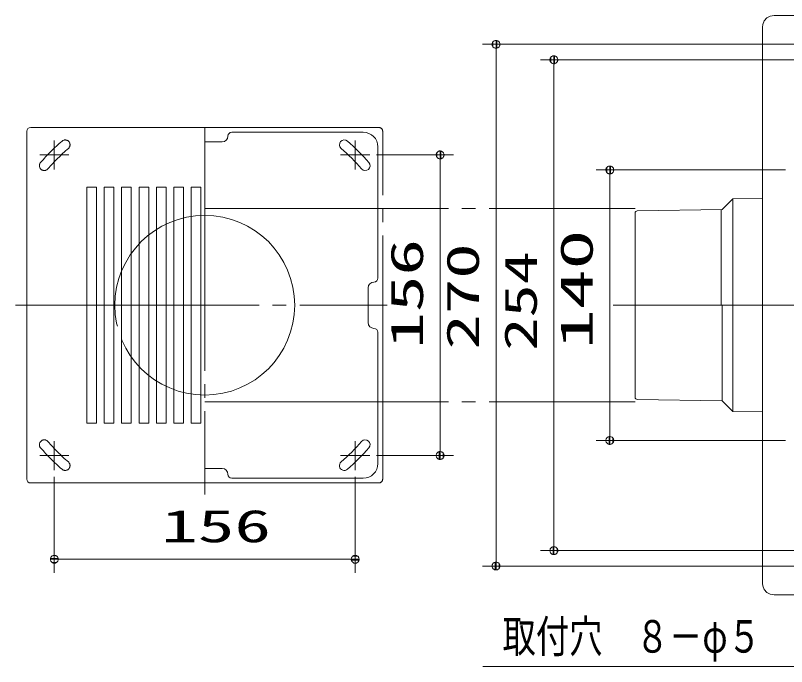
# Model space of a CAD drawing. Units: millimetres on the paper. Extents: x -305 to 305, y -152 to 152.
# Drawn here: x -121.6 to -64.6, y -23.5 to 24.7 of the extents above; entities that cross this region are included whole.
import ezdxf
from ezdxf.enums import TextEntityAlignment as Align

# ---------------------------------------------------------------- set-up
doc = ezdxf.new("R2010")
doc.units = ezdxf.units.MM
doc.linetypes.add('LONG_CHAIN', pattern=[21, 18, -1, 1, -1])
doc.linetypes.add('LONG_DASHED2', pattern=[13, 12, -1])
doc.layers.add('0-1_S3', color=7, linetype='Continuous', lineweight=9)
doc.layers.add('0-2_0', color=7, linetype='Continuous', lineweight=9)
doc.styles.add('ＭＳ ゴシック', font='')
doc.styles.get('ＭＳ ゴシック').set_extended_font_data('MS Gothic')

# ---------------------------------------------------------------- blocks, each defined once
blk = doc.blocks.new('_DOTSMALL')
at = {"layer": '0-2_0'}
for p, q in [((0.0746, 0.1), (-0.0746, 0.1)), ((0.1223, -0.0248), (-0.1223, -0.0248))]:
    blk.add_line(p, q, dxfattribs=at)
for points in [[(0.125, 0), (0.124, 0.0157), (0.1211, 0.0311), (0.1162, 0.046), (0.1095, 0.0602), (0.1011, 0.0735), (0.0911, 0.0856), (0.0797, 0.0963), (0.067, 0.1055), (0.0532, 0.1131), (0.0386, 0.1189), (0.0234, 0.1228), (0.0078, 0.1248), (-0.0078, 0.1248), (-0.0234, 0.1228), (-0.0386, 0.1189), (-0.0532, 0.1131), (-0.067, 0.1055), (-0.0797, 0.0963), (-0.0911, 0.0856), (-0.1011, 0.0735), (-0.1095, 0.0602), (-0.1162, 0.046), (-0.1211, 0.0311), (-0.124, 0.0157), (-0.125, 0), (0, 0)], [(-0.125, 0), (-0.124, -0.0157), (-0.1211, -0.0311), (-0.1162, -0.046), (-0.1095, -0.0602), (-0.1011, -0.0735), (-0.0911, -0.0856), (-0.0797, -0.0963), (-0.067, -0.1055), (-0.0532, -0.1131), (-0.0386, -0.1189), (-0.0234, -0.1228), (-0.0078, -0.1248), (0.0078, -0.1248), (0.0234, -0.1228), (0.0386, -0.1189), (0.0532, -0.1131), (0.067, -0.1055), (0.0797, -0.0963), (0.0911, -0.0856), (0.1011, -0.0735), (0.1095, -0.0602), (0.1162, -0.046), (0.1211, -0.0311), (0.124, -0.0157), (0.125, 0), (0, 0)]]:
    blk.add_lwpolyline(points, close=True, dxfattribs=at)

msp = doc.modelspace()

# ---------------------------------------------------------------- linework, layer by layer
at = {"layer": '0-1_S3'}
for p, q in [((-44.966, 24.662), (-65.531, 24.662)), ((-66.388, -17.326), (-66.388, 23.804)), ((-61.895, 22.525), (-87.075, 22.525)), ((-86.075, -16.046), (-86.075, 22.525)), ((-56.538, 21.382), (-82.801, 21.382)), ((-81.801, -14.904), (-81.801, 21.382)), ((-120.734, -9.618), (-120.734, 16.096)), ((-120.448, 16.382), (-107.591, 16.382)), ((-105.591, 16.025), (-95.877, 16.025)), ((-106.305, 15.311), (-107.591, 15.311)), ((-94.805, 5.239), (-94.805, 14.954)), ((-94.908, 14.351), (-89.207, 14.351)), ((-90.207, 14.351), (-90.207, -7.872)), ((-64.68, 13.239), (-78.669, 13.239)), ((-77.669, -6.761), (-77.669, 13.239)), ((-116.305, -5.475), (-116.305, 11.954)), ((-116.305, 11.954), (-115.591, 11.954)), ((-115.591, -5.475), (-115.591, 11.954)), ((-115.02, -5.475), (-115.02, 11.954)), ((-115.02, 11.954), (-114.305, 11.954)), ((-114.305, -5.475), (-114.305, 11.954)), ((-113.734, 11.954), (-113.02, 11.954)), ((-113.734, -5.475), (-113.734, 11.954)), ((-113.02, -5.475), (-113.02, 11.954)), ((-111.734, -5.475), (-111.734, 11.954)), ((-111.162, 11.954), (-110.448, 11.954)), ((-111.162, -5.475), (-111.162, 11.954)), ((-110.448, -5.475), (-110.448, 11.954)), ((-109.877, 11.954), (-109.162, 11.954)), ((-109.877, -5.475), (-109.877, 11.954)), ((-109.162, -5.475), (-109.162, 11.954)), ((-108.591, -5.475), (-108.591, 11.954)), ((-108.591, 11.954), (-107.877, 11.954)), ((-107.877, -5.475), (-107.877, 11.954)), ((-68.58, 11.096), (-69.366, 10.311)), ((-66.388, 11.135), (-68.58, 11.096)), ((-68.58, 11.096), (-68.58, -4.618)), ((-69.366, 10.311), (-75.654, 10.206)), ((-69.435, 10.31), (-69.435, 3.239)), ((-75.795, 10.063), (-75.795, -3.585)), ((-95.52, 4.525), (-95.52, 1.954)), ((-69.366, 3.239), (-69.366, -3.832)), ((-94.805, 1.239), (-94.805, -8.475)), ((-69.366, -3.832), (-75.654, -3.727)), ((-68.58, -4.618), (-69.366, -3.832)), ((-66.388, -4.656), (-68.58, -4.618)), ((-116.305, -5.475), (-115.591, -5.475)), ((-115.02, -5.475), (-114.305, -5.475)), ((-113.734, -5.475), (-113.02, -5.475)), ((-112.448, -5.475), (-111.734, -5.475)), ((-111.162, -5.475), (-110.448, -5.475)), ((-109.877, -5.475), (-109.162, -5.475)), ((-108.591, -5.475), (-107.877, -5.475)), ((-64.68, -6.761), (-78.669, -6.761)), ((-94.908, -7.872), (-89.207, -7.872)), ((-106.305, -8.832), (-107.591, -8.832)), ((-118.703, -9.444), (-118.703, -16.546)), ((-105.591, -9.546), (-95.877, -9.546)), ((-96.479, -9.444), (-96.479, -16.546)), ((-120.448, -9.904), (-107.591, -9.904)), ((-56.538, -14.904), (-82.801, -14.904)), ((-96.479, -15.546), (-118.703, -15.546)), ((-61.895, -16.046), (-87.075, -16.046)), ((-44.966, -18.183), (-65.531, -18.183)), ((-87.048, -23.477), (-59.916, -23.477))]:
    msp.add_line(p, q, dxfattribs=at)
at = {"layer": '0-1_S3', "linetype": 'LONG_CHAIN'}
for p, q in [((-107.591, 16.396), (-107.591, -10.747)), ((-94.734, 16.382), (-107.591, 16.382)), ((-94.448, -9.618), (-94.448, 16.096)), ((-118.703, 13.28), (-118.703, 15.422)), ((-96.479, 13.28), (-96.479, 15.422)), ((-119.774, 14.351), (-117.631, 14.351)), ((-95.408, 14.351), (-97.551, 14.351)), ((-107.591, 10.382), (-75.795, 10.382)), ((-121.577, 3.239), (-94.109, 3.239)), ((-77.422, 3.239), (-11.743, 3.239)), ((-107.591, -3.904), (-75.795, -3.904)), ((-118.703, -6.801), (-118.703, -8.944)), ((-96.479, -6.801), (-96.479, -8.944)), ((-119.774, -7.872), (-117.631, -7.872)), ((-95.408, -7.872), (-97.551, -7.872)), ((-94.734, -9.904), (-107.591, -9.904))]:
    msp.add_line(p, q, dxfattribs=at)
at = {"layer": '0-1_S3'}
for points in [[(-65.531, 24.662), (-65.816, 24.612), (-66.069, 24.472), (-66.261, 24.252), (-66.367, 23.991), (-66.388, 23.804)], [(-112.448, -5.475), (-112.448, 11.954), (-111.734, 11.954)], [(-65.531, -18.183), (-65.816, -18.133), (-66.069, -17.993), (-66.261, -17.774), (-66.367, -17.513), (-66.388, -17.326)]]:
    msp.add_lwpolyline(points, dxfattribs=at)
for centre, radius, start, end in [((-120.448, 16.096), 0.286, 90, 180), ((-105.591, 15.739), 0.286, 90, 180), ((-95.877, 14.954), 1.071, 0, 90), ((-106.305, 15.739), 0.429, 270, 0), ((-97.282, 15.099), 0.357, 49.0001, 229.0001), ((-107.591, 3.239), 15.357, 41, 49), ((-107.591, 3.239), 16.071, 41, 49), ((-95.731, 13.549), 0.357, 220.9999, 40.9999), ((-107.591, 3.239), 6.643, 270, 90), ((-75.652, 10.063), 0.143, 90.9544, 180), ((-95.091, 5.239), 0.286, 270, 0), ((-95.091, 4.525), 0.429, 90, 180), ((-95.091, 1.954), 0.429, 180, 270), ((-95.091, 1.239), 0.286, 0, 90), ((-75.652, -3.585), 0.143, 180, 269.0455), ((-95.731, -7.07), 0.357, 319, 139), ((-107.591, 3.239), 15.357, 311, 319), ((-107.591, 3.239), 16.071, 311, 319), ((-97.282, -8.62), 0.357, 130.9999, 310.9999), ((-95.877, -8.475), 1.071, 270, 0), ((-106.305, -9.261), 0.429, 0, 90), ((-120.448, -9.618), 0.286, 180, 270), ((-105.591, -9.261), 0.286, 180, 270)]:
    msp.add_arc(centre, radius, start, end, dxfattribs=at)
at = {"layer": '0-1_S3', "linetype": 'LONG_CHAIN'}
for centre, start, end in [((-94.734, 16.096), 0, 90), ((-94.734, -9.618), 270, 0)]:
    msp.add_arc(centre, 0.286, start, end, dxfattribs=at)
at = {"layer": '0-1_S3', "linetype": 'LONG_DASHED2'}
for centre, radius, start, end in [((-117.901, 15.099), 0.357, 311.0003, 130.9994), ((-107.591, 3.239), 16.071, 131, 139), ((-107.591, 3.239), 15.357, 131, 139), ((-119.451, 13.549), 0.357, 139.0005, 318.9997), ((-107.591, 3.239), 6.643, 90, 270), ((-119.451, -7.07), 0.357, 41.0004, 220.9996), ((-107.591, 3.239), 16.071, 221, 229), ((-107.591, 3.239), 15.357, 221, 229), ((-117.901, -8.62), 0.357, 229.0006, 48.9997)]:
    msp.add_arc(centre, radius, start, end, dxfattribs=at)

# ---------------------------------------------------------------- block references
at = {"layer": '0-1_S3', "xscale": 2.32, "yscale": 2.32}
for p, rotation in [((-86.075, 22.525), 90), ((-81.801, 21.382), 90), ((-90.207, 14.351), 90), ((-77.669, 13.239), 90), ((-77.669, -6.761), 270), ((-90.207, -7.872), 270), ((-81.801, -14.904), 270), ((-118.703, -15.546), 180), ((-86.075, -16.046), 270)]:
    msp.add_blockref('_DOTSMALL', p, dxfattribs=dict(at, rotation=rotation))
msp.add_blockref('_DOTSMALL', (-96.479, -15.546), dxfattribs=at)

# ---------------------------------------------------------------- texts
at = {"layer": '0-1_S3', "style": 'ＭＳ ゴシック'}
for s, width, p in [('140', 1.8, (-78.206, -0.011)), ('156', 1.65, (-90.744, 0.031)), ('270', 1.6, (-86.612, -0.042)), ('254', 1.5, (-82.338, -0.129))]:
    msp.add_text(s, height=2.405, rotation=90, dxfattribs=dict(at, width=width)).set_placement(p, align=Align.BOTTOM_LEFT)
for s, width, p in [('156', 1.65, (-110.799, -15.008)), ('取付穴\u3000８－φ５', 0.75, (-85.594, -23.168))]:
    msp.add_text(s, height=2.405, dxfattribs=dict(at, width=width)).set_placement(p, align=Align.BOTTOM_LEFT)

doc.saveas('drawing.dxf')
